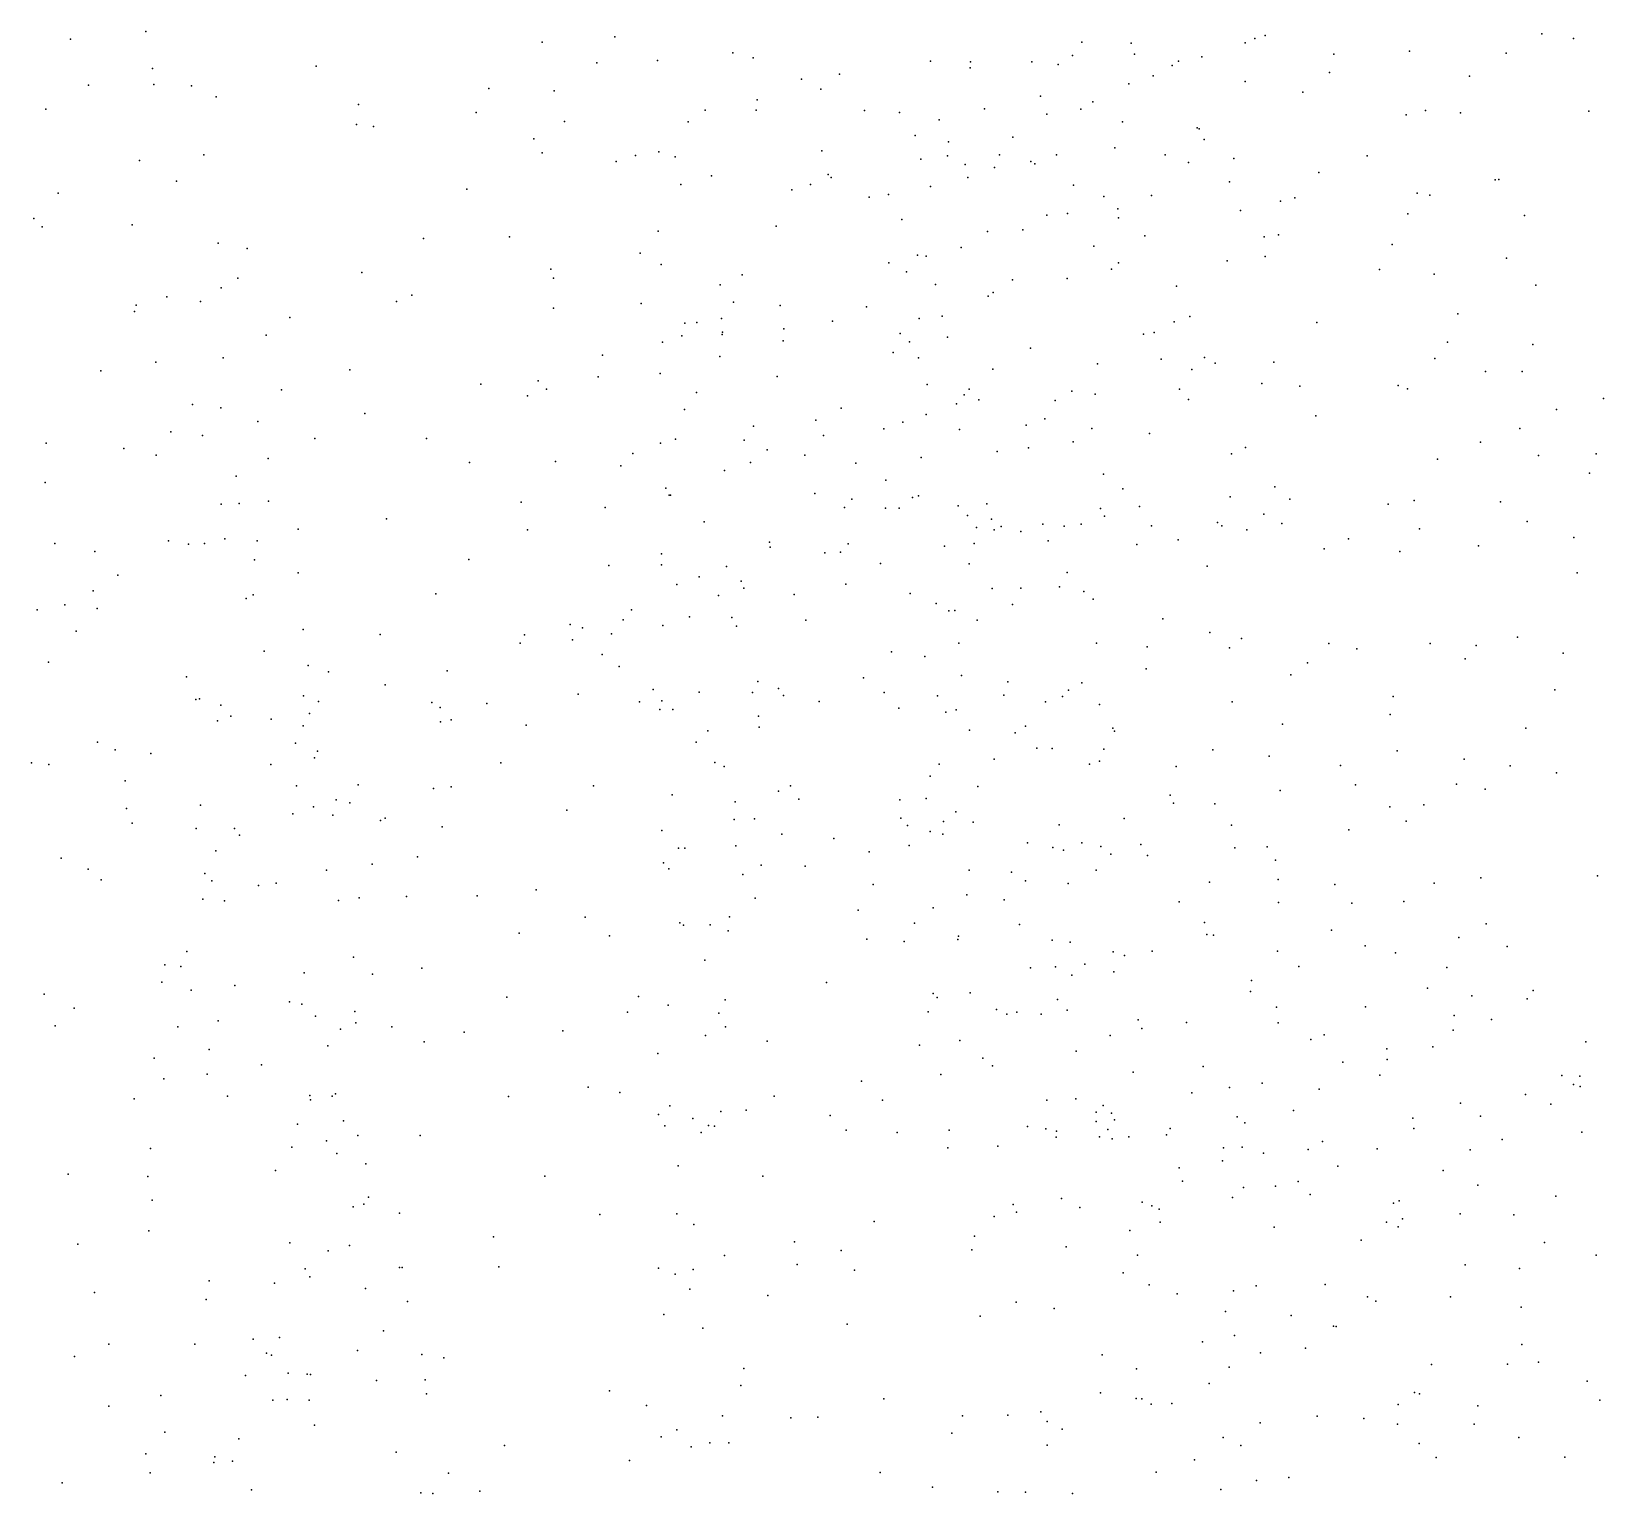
# Model space of a CAD drawing. Header units: metres. Extents: x -24.3 to 24.3, y -27.7 to 27.7.
# Drawn here: x -3.337 to -1.955, y -3.865 to -2.579 of the extents above; entities that cross this region are included whole.
import ezdxf

# ---------------------------------------------------------------- set-up
doc = ezdxf.new("R2010")
doc.units = ezdxf.units.M

msp = doc.modelspace()

# ---------------------------------------------------------------- linework, layer by layer
for p in [(-3.2369, -2.5792, -25.5271), (-2.8243, -2.5838, 26.9125), (-2.2615, -2.5854, -12.1178), (-2.2526, -2.5827, 12.4645), (-2.0091, -2.5814, 2.3552), (-1.9814, -2.5853, 2.0451), (-3.3032, -2.586, 23.912), (-2.8882, -2.5886, -10.0466), (-2.7208, -2.5981, -11.1293), (-2.4136, -2.5887, -1.575), (-2.3702, -2.5895, 3.4529), (-2.3673, -2.5991, 0.0575), (-2.27, -2.5892, 4.0378), (-2.1921, -2.5992, 2.8384), (-2.1257, -2.5965, 2.7314), (-2.0406, -2.5984, 2.17), (-3.231, -2.6118, -6.4274), (-3.0871, -2.6096, -1.7109), (-2.8404, -2.6068, 5.3574), (-2.787, -2.6049, 5.944), (-2.7028, -2.6023, -11.2467), (-2.5469, -2.6053, -10.5449), (-2.5119, -2.6112, -10.4306), (-2.5115, -2.606, 4.6563), (-2.4577, -2.6059, -0.7464), (-2.4346, -2.6083, -0.8649), (-2.4218, -2.6005, -11.9201), (-2.3343, -2.6092, 3.7122), (-2.3288, -2.6052, -12.0301), (-2.3082, -2.6014, 4.2245), (-3.2872, -2.6264, -22.0952), (-3.2298, -2.6258, -5.7209), (-2.6603, -2.6211, -11.4568), (-2.6268, -2.6169, -26.9876), (-2.3724, -2.6252, 6.2696), (-2.3511, -2.6182, 3.1744), (-2.2702, -2.6231, 26.8401), (-2.1959, -2.6153, -12.1875), (-2.0727, -2.6185, 1.9311), (-3.1968, -2.6271, -6.0462), (-3.175, -2.6366, -6.2434), (-2.9352, -2.6294, -26.7483), (-2.8779, -2.6314, 5.8137), (-2.6992, -2.6394, -21.6813), (-2.6433, -2.6299, 23.9032), (-2.4502, -2.6361, 4.5223), (-2.2194, -2.6327, 23.6918), (-3.3249, -2.6477, -5.4445), (-3.05, -2.6436, 23.9211), (-2.9463, -2.6506, -1.7137), (-2.7449, -2.6485, -11.0269), (-2.7, -2.6483, 5.0257), (-2.6049, -2.6486, -1.757), (-2.574, -2.6506, 6.2039), (-2.4992, -2.6474, -0.2551), (-2.4446, -2.652, -1.4994), (-2.4147, -2.6477, -1.1099), (-2.4041, -2.6412, 2.6285), (-2.1284, -2.6524, 2.3421), (-2.1114, -2.6488, 23.5605), (-2.0808, -2.6508, 0.5491), (-1.9679, -2.6493, 11.168), (-3.0517, -2.6611, -9.9765), (-3.0368, -2.6628, -26.4288), (-2.8687, -2.6584, 5.447), (-2.76, -2.6588, 26.8356), (-2.5392, -2.657, -1.6377), (-2.3779, -2.6586, 4.3654), (-2.3122, -2.6639, 3.9878), (-2.3106, -2.6648, -27.0979), (-2.8956, -2.6737, 5.6363), (-2.5604, -2.6707, 4.7511), (-2.5309, -2.6764, -11.726), (-2.4744, -2.6721, 6.2418), (-2.3848, -2.6816, 3.649), (-2.3062, -2.6743, 4.1045), (-3.2424, -2.6927, -1.5445), (-3.1858, -2.6878, -6.1346), (-2.8882, -2.6861, 26.9195), (-2.8234, -2.6936, 5.2871), (-2.8062, -2.6884, -1.7078), (-2.7856, -2.685, 5.1911), (-2.7713, -2.6895, 6.0072), (-2.6424, -2.6842, 23.8205), (-2.5553, -2.6916, -0.3684), (-2.532, -2.6887, -10.3206), (-2.486, -2.6877, -0.1492), (-2.4585, -2.6935, -11.8448), (-2.4552, -2.6957, -0.9588), (-2.4359, -2.6876, 3.4077), (-2.3403, -2.6877, 3.8723), (-2.3198, -2.6946, 2.9854), (-2.28, -2.6908, -12.0613), (-2.1627, -2.6887, 2.0696), (-2.7394, -2.7063, -11.1661), (-2.6369, -2.7051, -10.6947), (-2.6342, -2.7077, -11.5398), (-2.5164, -2.6962, -0.6447), (-2.5141, -2.7076, 4.6513), (-2.4904, -2.699, -0.7783), (-2.2052, -2.7034, 2.5883), (-2.0503, -2.7098, 0.6274), (-2.0471, -2.7093, 6.4127), (-3.314, -2.7214, -9.8667), (-3.2098, -2.7109, -6.4099), (-2.9545, -2.7179, -10.0339), (-2.7664, -2.7137, -18.2297), (-2.6689, -2.7185, 26.7864), (-2.6523, -2.7139, 6.1714), (-2.5838, -2.7226, -10.5592), (-2.5468, -2.7155, -1.5351), (-2.4211, -2.7144, 4.4518), (-2.3526, -2.7234, -11.9631), (-2.284, -2.7114, 2.8672), (-2.1189, -2.7214, 26.7768), (-2.1078, -2.7233, 12.7452), (-2.6007, -2.7249, -10.2554), (-2.3943, -2.7244, -24.3906), (-2.3821, -2.7353, 3.0939), (-2.2741, -2.7368, 6.3083), (-2.239, -2.7286, 23.6431), (-2.2263, -2.7254, 2.4925), (-3.3355, -2.7438, -6.4036), (-3.328, -2.7511, -5.3804), (-3.2489, -2.7494, -5.4931), (-2.6826, -2.7504, -11.4598), (-2.5719, -2.7447, -0.4542), (-2.4444, -2.7408, 3.2511), (-2.4263, -2.7394, -1.2985), (-2.3815, -2.7432, 0.1454), (-2.1269, -2.7396, -12.205), (-2.0245, -2.7411, 12.9461), (-2.9926, -2.7614, 26.9566), (-2.917, -2.7599, 5.7281), (-2.7864, -2.755, -10.1186), (-2.4967, -2.7551, -1.3818), (-2.4657, -2.7537, -0.0648), (-2.3584, -2.7589, 4.002), (-2.2535, -2.7599, 2.2155), (-2.2409, -2.758, 1.9988), (-3.1733, -2.7654, 23.9051), (-3.1477, -2.77, -6.3047), (-2.8022, -2.7741, 1.8629), (-2.5582, -2.776, 6.2294), (-2.5505, -2.7768, 23.9091), (-2.5199, -2.7693, -0.2259), (-2.4031, -2.7681, -11.8875), (-2.2526, -2.7771, 2.7225), (-2.1408, -2.7667, 0.5406), (-2.0402, -2.7785, -12.2528), (-3.0468, -2.7912, 1.4706), (-2.8807, -2.7882, 23.908), (-2.7836, -2.7843, 26.7766), (-2.5834, -2.7826, -1.4634), (-2.5678, -2.7905, -10.4508), (-2.3875, -2.7884, 6.2841), (-2.3814, -2.7826, 3.8852), (-2.286, -2.7808, 2.3769), (-2.1519, -2.7886, 6.3486), (-2.1038, -2.7927, 11.9263), (-3.1707, -2.8046, -6.0412), (-3.1561, -2.7962, -6.1752), (-2.8783, -2.7963, 5.442), (-2.7318, -2.802, 5.0998), (-2.7125, -2.7933, -26.5182), (-2.5423, -2.8017, -0.7361), (-2.4747, -2.7978, 3.5297), (-2.4265, -2.7965, 3.7085), (-2.3305, -2.8032, 0.2454), (-2.0146, -2.8022, 0.7344), (-3.2453, -2.82, -9.8666), (-3.2185, -2.8127, -5.6474), (-3.1889, -2.8168, -5.869), (-3.0164, -2.8168, -1.5278), (-3.003, -2.8112, -10.0062), (-2.8014, -2.8185, 6.007), (-2.7202, -2.8174, -1.5912), (-2.679, -2.8201, 26.6801), (-2.496, -2.812, -1.2727), (-2.4916, -2.8089, -1.0311), (-3.2469, -2.8254, -6.3885), (-3.1102, -2.8309, 26.9856), (-2.8785, -2.8227, -21.4854), (-2.7307, -2.8317, -10.1511), (-2.6329, -2.8341, -10.5816), (-2.6032, -2.8215, 4.8251), (-2.5567, -2.8317, -0.3742), (-2.5367, -2.8295, -24.8455), (-2.3188, -2.83, 2.5311), (-2.0832, -2.8275, -18.3044), (-3.1312, -2.8462, -9.9291), (-2.7655, -2.8469, -26.0879), (-2.763, -2.8359, -10.8975), (-2.7523, -2.8351, -11.2115), (-2.7301, -2.8456, -10.7903), (-2.7297, -2.8438, -25.5727), (-2.6757, -2.8407, -11.5006), (-2.5735, -2.845, -0.5226), (-2.3594, -2.8453, 2.3253), (-2.35, -2.8439, 2.1652), (-2.3324, -2.8347, 2.027), (-2.207, -2.8351, 0.4485), (-2.7826, -2.8525, 5.2424), (-2.6765, -2.8512, 4.9812), (-2.5796, -2.8616, -0.632), (-2.5654, -2.8523, -11.7099), (-2.5318, -2.8482, 3.4048), (-2.4589, -2.8578, 3.1538), (-2.0922, -2.8524, 0.6652), (-2.0172, -2.8544, 1.6793), (-3.228, -2.87, -5.3908), (-3.169, -2.8663, -1.4279), (-2.8353, -2.8638, 5.3761), (-2.7322, -2.8651, -11.3271), (-2.5574, -2.8663, -10.353), (-2.4, -2.8716, 4.4566), (-2.3441, -2.8675, 2.7405), (-2.3058, -2.866, 2.7764), (-2.2964, -2.871, 0.3218), (-2.2449, -2.87, 1.8546), (-2.1032, -2.8667, 23.7164), (-3.2766, -2.8776, -1.3998), (-3.0574, -2.8768, -18.5119), (-2.9423, -2.8893, 5.6573), (-2.8918, -2.8866, 5.8962), (-2.839, -2.883, -1.4895), (-2.7847, -2.8801, -10.9955), (-2.6818, -2.8827, -1.4219), (-2.5498, -2.8896, 4.7166), (-2.4921, -2.8762, 4.6123), (-2.3171, -2.8765, 4.3221), (-2.2553, -2.8887, 23.6509), (-2.0588, -2.8784, 12.4678), (-2.0264, -2.8782, 3.0348), (-3.1177, -2.8943, -6.2386), (-2.9013, -2.8997, 5.5255), (-2.8846, -2.8937, -10.0762), (-2.7525, -2.8967, 6.0572), (-2.5173, -2.8987, 3.2828), (-2.5127, -2.8937, -18.4881), (-2.5042, -2.9033, -0.1484), (-2.4226, -2.8955, 0.1059), (-2.402, -2.8983, 3.9422), (-2.3277, -2.8939, -26.7022), (-2.3198, -2.9028, 4.1501), (-2.2219, -2.8911, -12.0666), (-2.1355, -2.8905, -12.1597), (-2.1272, -2.8935, 23.5411), (-1.9549, -2.9019, 0.8774), (-3.1958, -2.9073, 23.9332), (-3.1708, -2.9102, -5.7847), (-3.0443, -2.9151, 26.887), (-2.7631, -2.9116, 26.6177), (-2.6253, -2.9104, -11.6168), (-2.5507, -2.916, -0.9316), (-2.5241, -2.9067, -1.0853), (-2.4371, -2.9039, 23.8271), (-1.9963, -2.9116, 26.6315), (-3.1385, -2.9222, -6.0084), (-2.7026, -2.9264, -10.2052), (-2.6477, -2.9212, -1.299), (-2.5878, -2.9286, 23.8548), (-2.5711, -2.9228, -1.178), (-2.5213, -2.9293, 3.4618), (-2.4628, -2.9255, 3.6986), (-2.4463, -2.92, 6.2803), (-2.405, -2.9285, 2.9641), (-2.208, -2.9174, 26.6098), (-2.0285, -2.9283, 0.7981), (-3.3246, -2.9413, -6.3206), (-3.2148, -2.9313, -9.8719), (-3.1871, -2.9347, -5.47), (-3.0884, -2.9372, -9.9572), (-2.9902, -2.9371, -10.0147), (-2.7844, -2.9412, -11.0802), (-2.7712, -2.9377, 23.965), (-2.7108, -2.9387, 5.0961), (-2.6408, -2.9346, 6.1704), (-2.4213, -2.9401, 26.5409), (-2.3541, -2.9328, 2.6264), (-2.0631, -2.9404, 6.369), (-3.2562, -2.9461, 23.9967), (-3.2278, -2.952, -5.2825), (-3.1293, -2.9548, -1.3755), (-2.9522, -2.9584, -1.3767), (-2.8766, -2.9574, 5.8087), (-2.8085, -2.9504, 5.964), (-2.7052, -2.9582, 2.0135), (-2.6905, -2.9473, -11.5044), (-2.6572, -2.9518, -21.2687), (-2.555, -2.9539, -0.4016), (-2.4882, -2.9485, -11.8051), (-2.4605, -2.9455, 2.0466), (-2.282, -2.9508, 1.806), (-2.2699, -2.9452, 4.2374), (-2.1008, -2.9555, 0.6847), (-2.0121, -2.9522, -12.2261), (-1.9614, -2.9506, 6.3969), (-3.1574, -2.9703, 26.9245), (-2.8193, -2.9613, -10.115), (-2.728, -2.9654, -10.7562), (-2.6126, -2.959, 2.2221), (-2.3946, -2.9685, 2.5374), (-1.9673, -2.9677, 12.8067), (-3.3254, -2.9759, -1.3324), (-2.7796, -2.981, -10.9174), (-2.6484, -2.9856, -1.174), (-2.5862, -2.9738, 26.4307), (-2.3776, -2.9815, 2.8532), (-2.2439, -2.9798, 0.4409), (-3.1705, -2.9949, -5.3558), (-3.1548, -2.9943, -5.5705), (-3.1291, -2.9922, -5.9133), (-2.9067, -2.9931, 5.5738), (-2.8328, -2.9979, 5.4167), (-2.7766, -2.9869, -1.3515), (-2.7756, -2.987, 5.2725), (-2.6224, -2.9978, -10.3167), (-2.6161, -2.9907, 4.9069), (-2.5865, -2.9985, -0.8047), (-2.5744, -2.9984, -0.5996), (-2.5627, -2.9891, -25.8541), (-2.5574, -2.9876, 6.2243), (-2.5225, -2.9964, 3.3817), (-2.4974, -2.9947, 2.1571), (-2.3974, -2.9987, 0.1765), (-2.363, -2.997, 2.7426), (-2.2834, -2.9886, 23.7904), (-2.2307, -2.9906, -12.0237), (-2.1444, -2.995, 6.3295), (-2.1215, -2.9918, 1.577), (-2.0454, -2.9928, 1.4984), (-3.0251, -3.0078, -18.789), (-2.746, -3.0104, -11.3819), (-2.5144, -3.005, -0.2259), (-2.4931, -3.0081, 4.7123), (-2.4481, -3.0124, 2.4121), (-2.4144, -3.0126, -26.3162), (-2.3938, -3.0055, -11.8615), (-2.2943, -3.011, 4.1477), (-2.2907, -3.014, 4.3654), (-2.2536, -3.0036, 6.3082), (-2.2377, -3.0119, 1.6804), (-2.0221, -3.0101, 23.4941), (-3.2171, -3.0272, -5.1991), (-3.1673, -3.0254, -6.2603), (-3.1389, -3.0271, 23.9759), (-3.103, -3.017, -6.0573), (-2.9011, -3.0176, 26.6661), (-2.5065, -3.0156, 3.5375), (-2.4909, -3.0174, 3.2187), (-2.4848, -3.0145, 2.255), (-2.4674, -3.0191, 3.1139), (-2.4434, -3.0272, 3.7966), (-2.4293, -3.0142, 26.3908), (-2.3525, -3.0141, 4.4899), (-2.3291, -3.0263, -24.5984), (-2.2687, -3.0175, -21.3131), (-2.1791, -3.0253, -23.9685), (-2.1168, -3.0165, 26.5276), (-1.981, -3.0243, 0.9229), (-3.3168, -3.0296, 23.9732), (-3.2817, -3.0365, -5.0712), (-3.1993, -3.03, -9.8823), (-3.1853, -3.0294, 1.2152), (-2.7834, -3.0387, -11.1448), (-2.6884, -3.0284, 6.062), (-2.6879, -3.0328, -18.704), (-2.6397, -3.0377, -1.06), (-2.6259, -3.0372, -10.4136), (-2.6193, -3.0299, 26.2662), (-2.5346, -3.0318, -11.7625), (-2.5084, -3.0294, 23.9249), (-2.3653, -3.0303, 6.2748), (-2.2005, -3.0342, 0.5272), (-2.1342, -3.0365, 23.542), (-2.0648, -3.0315, 0.782), (-3.1412, -3.044, -5.476), (-3.1028, -3.0554, -6.164), (-2.9527, -3.0437, 24.0151), (-2.8297, -3.0489, 24.0303), (-2.7834, -3.0484, -11.009), (-2.7262, -3.0497, -1.1581), (-2.5907, -3.0472, -0.8944), (-2.5128, -3.0475, -25.4548), (-2.4267, -3.055, 4.6423), (-2.3034, -3.0496, 0.3641), (-1.9781, -3.0552, -12.2218), (-3.2614, -3.0575, -1.2869), (-2.7698, -3.0657, 26.0003), (-2.7502, -3.059, -10.8056), (-2.7132, -3.0627, 26.126), (-2.7111, -3.0689, 5.174), (-2.6214, -3.0652, -11.6414), (-2.4926, -3.069, -0.142), (-2.4673, -3.0689, -0.0235), (-2.4335, -3.0676, 2.5913), (-3.2831, -3.0713, -4.9713), (-3.1488, -3.0778, -1.2743), (-3.1426, -3.0747, -5.284), (-2.9818, -3.0739, -10.0207), (-2.7334, -3.0752, 5.9828), (-2.6667, -3.0744, -10.5352), (-2.5647, -3.0735, -0.4817), (-2.5418, -3.0822, -0.3767), (-2.4121, -3.0718, 2.8898), (-2.4038, -3.0786, 1.8553), (-3.3324, -3.0878, -4.6979), (-3.308, -3.0834, -9.8176), (-3.2798, -3.0866, -6.3202), (-2.8172, -3.0966, 5.4332), (-2.8098, -3.088, -1.2048), (-2.7587, -3.0941, 5.299), (-2.7214, -3.0945, -11.4896), (-2.6565, -3.0969, 5.0697), (-2.5308, -3.0888, 4.8431), (-2.5253, -3.0885, 2.1078), (-2.4746, -3.0833, 3.6791), (-2.3425, -3.0957, 4.5701), (-3.2981, -3.1065, -4.7891), (-3.0984, -3.1051, -5.7108), (-3.0308, -3.1095, 26.6942), (-2.9038, -3.11, 26.0152), (-2.8637, -3.1009, 26.4281), (-2.853, -3.1038, 5.5472), (-2.8275, -3.1091, 5.6791), (-2.7823, -3.1016, 5.8513), (-2.7175, -3.1022, -10.224), (-2.5057, -3.0971, 3.3643), (-2.3012, -3.1078, 26.3963), (-3.1327, -3.1241, 24.0516), (-2.9077, -3.1173, 25.7209), (-2.8617, -3.1142, 26.2038), (-2.5219, -3.1173, 6.1579), (-2.4007, -3.1172, 2.8013), (-2.3564, -3.1204, 0.2812), (-2.2839, -3.1213, -11.9258), (-2.2732, -3.113, 4.4652), (-2.1966, -3.1174, 2.9001), (-2.172, -3.1222, 1.5316), (-2.1075, -3.1175, 0.7276), (-2.0669, -3.1193, 6.2975), (-2.0306, -3.1118, 0.8771), (-3.3224, -3.1338, -4.4959), (-3.094, -3.1369, -5.6071), (-2.8355, -3.1271, -10.1282), (-2.8206, -3.1378, 1.7761), (-2.581, -3.1248, -0.7615), (-2.5518, -3.1288, -21.0345), (-2.2154, -3.1344, 6.2833), (-2.0765, -3.1309, 1.4297), (-1.9904, -3.1259, -23.5076), (-3.201, -3.1467, -9.8809), (-3.0763, -3.1425, -5.8933), (-2.972, -3.1416, -1.2041), (-2.6987, -3.151, -10.62), (-2.6058, -3.1476, 25.9817), (-2.5195, -3.1455, 3.4938), (-2.4789, -3.1512, 1.916), (-2.4136, -3.152, -11.8454), (-2.3573, -3.1398, 6.2485), (-2.2298, -3.145, 23.6717), (-3.0982, -3.1634, 25.8618), (-3.0265, -3.1539, 25.6332), (-2.8567, -3.1621, 25.5692), (-2.7907, -3.158, -1.112), (-2.7503, -3.1603, 25.6694), (-2.7033, -3.1606, 5.2192), (-2.6804, -3.1572, 5.9995), (-2.6762, -3.1631, 23.8948), (-2.5877, -3.1606, -0.8893), (-2.5408, -3.1635, -11.7603), (-2.4824, -3.163, 3.2754), (-2.4308, -3.1642, 3.0157), (-2.4254, -3.1584, 0.0859), (-2.14, -3.1641, 26.4497), (-1.9978, -3.1583, -12.1817), (-3.193, -3.1668, -6.273), (-3.1898, -3.1662, -1.2042), (-3.171, -3.1716, -4.9932), (-3.093, -3.179, -5.5122), (-3.085, -3.1684, -9.96), (-2.9855, -3.1693, 26.523), (-2.9779, -3.1737, -10.0238), (-2.9371, -3.1703, 26.3408), (-2.8027, -3.1688, 24.1127), (-2.7849, -3.1755, 5.498), (-2.7832, -3.168, -11.1206), (-2.7734, -3.1754, -11.3906), (-2.6448, -3.1684, -10.3953), (-2.5747, -3.1743, 4.99), (-2.5332, -3.1779, 2.2567), (-2.5243, -3.1758, -0.3219), (-2.4456, -3.1689, 26.1784), (-2.3981, -3.171, 3.8315), (-2.2815, -3.1688, 1.6305), (-3.1738, -3.1856, 26.7362), (-3.162, -3.1815, 25.7353), (-3.1267, -3.1839, -5.1094), (-3.0986, -3.1898, -5.3866), (-2.9777, -3.1864, 25.4724), (-2.9683, -3.1847, 26.1199), (-2.9023, -3.1893, -10.0861), (-2.698, -3.1815, -0.9742), (-2.6974, -3.191, -10.2671), (-2.5125, -3.1936, 2.3839), (-2.4633, -3.1901, 2.625), (-2.3866, -3.192, 1.7529), (-2.2374, -3.1884, 4.1767), (-2.1427, -3.18, 23.5888), (-2.0232, -3.1919, 26.4569), (-3.2794, -3.2044, 25.7956), (-3.1052, -3.2052, -5.2333), (-2.753, -3.2044, 5.6346), (-2.7425, -3.1943, 5.769), (-2.4724, -3.1961, -0.0841), (-2.385, -3.1946, 0.2038), (-3.264, -3.211, 25.5913), (-3.2325, -3.2143, -4.5977), (-3.0886, -3.2179, 25.4016), (-3.0858, -3.2122, 23.9677), (-2.4908, -3.2192, 3.3781), (-2.4533, -3.2095, 3.1372), (-2.4397, -3.2099, 6.1504), (-2.3983, -3.221, 23.8363), (-2.3945, -3.2103, 2.8561), (-2.2985, -3.211, 4.6412), (-2.2491, -3.2165, 0.504), (-2.1363, -3.2119, -26.2646), (-2.0775, -3.2192, -12.1124), (-3.3375, -3.2225, -4.2891), (-3.3223, -3.224, 24.1343), (-3.127, -3.2239, 25.9752), (-2.9248, -3.2225, 24.1397), (-2.7366, -3.2221, 5.4055), (-2.7283, -3.2258, -10.6976), (-2.5471, -3.2342, -0.4458), (-2.5392, -3.2236, 2.1582), (-2.4071, -3.2235, 23.8901), (-2.3307, -3.2256, 3.9506), (-2.1862, -3.2247, 4.2699), (-2.0371, -3.225, 1.0024), (-1.9962, -3.2312, 1.1889), (-3.2551, -3.2384, -4.3845), (-3.1043, -3.2427, 26.581), (-3.0502, -3.2417, -19.4582), (-2.9839, -3.245, -1.1041), (-2.9685, -3.2435, 25.3003), (-2.8432, -3.2427, -1.0834), (-2.6805, -3.2474, 5.8662), (-2.67, -3.2428, -19.0769), (-2.5051, -3.2434, 2.4955), (-2.2393, -3.2469, -11.9498), (-2.173, -3.2419, 1.4659), (-2.0842, -3.2412, 0.8305), (-2.059, -3.2455, 6.2593), (-3.2538, -3.2626, 25.3528), (-3.1888, -3.2598, -9.8578), (-3.0895, -3.2612, 26.2118), (-3.0695, -3.255, -5.6942), (-3.0576, -3.2577, -5.8607), (-2.774, -3.2507, -10.2062), (-2.7186, -3.2568, 24.1749), (-2.6626, -3.2545, 25.6602), (-2.5737, -3.2551, 25.8373), (-2.5507, -3.2537, 5.0478), (-2.3361, -3.2508, 4.7404), (-2.3332, -3.2578, 0.3139), (-2.2967, -3.2585, 6.2165), (-2.143, -3.261, -12.0421), (-2.1129, -3.2595, -21.0661), (-3.2488, -3.2755, 26.0021), (-3.1076, -3.2673, 25.2867), (-3.0723, -3.2685, -9.9684), (-3.0304, -3.2732, -6.1134), (-3.0265, -3.2711, -20.1916), (-2.8667, -3.2641, 25.3587), (-2.7196, -3.2723, -11.5131), (-2.7015, -3.2717, 5.553), (-2.573, -3.271, -0.6866), (-2.5353, -3.2741, 6.0308), (-2.5245, -3.2654, 2.0385), (-2.5092, -3.2747, 25.9418), (-2.3766, -3.2714, -18.9466), (-2.1286, -3.2738, 26.3893), (-3.1927, -3.2803, -4.5312), (-3.1589, -3.2802, -4.7295), (-3.1544, -3.286, -4.8336), (-2.9764, -3.2787, -10.044), (-2.783, -3.2819, -11.1082), (-2.6777, -3.2851, 5.6539), (-2.6318, -3.289, 2.1748), (-2.5671, -3.2776, 24.1065), (-2.5472, -3.2828, 2.343), (-2.536, -3.2853, -11.7665), (-2.4337, -3.2769, 2.759), (-2.282, -3.2772, 0.4302), (-2.1788, -3.2814, 0.6461), (-3.1754, -3.2997, 26.1083), (-2.7683, -3.2976, -10.8088), (-2.7629, -3.2974, -0.9399), (-2.7179, -3.2954, 1.9684), (-2.6009, -3.3008, 5.9382), (-2.5656, -3.2951, -0.5701), (-2.4615, -3.2927, 1.8294), (-2.4391, -3.297, 3.65), (-2.43, -3.2993, -0.0492), (-2.4137, -3.2927, 26.1009), (-2.3971, -3.296, 0.0584), (-2.3883, -3.3028, 4.8746), (-2.3617, -3.2944, 1.6518), (-2.356, -3.3039, 0.2069), (-2.2792, -3.2972, 23.7969), (-2.2508, -3.2962, -25.8252), (-3.3114, -3.3064, 24.2291), (-3.2877, -3.3161, -1.0828), (-3.078, -3.3168, -5.401), (-3.0378, -3.3117, -6.0013), (-2.9979, -3.3052, 25.1699), (-2.7816, -3.3104, -11.2353), (-2.7768, -3.3156, -10.9278), (-2.6956, -3.3123, 25.507), (-2.657, -3.3134, 5.4507), (-2.5129, -3.3167, -20.7044), (-2.401, -3.3168, 2.9514), (-2.2434, -3.3079, 4.0928), (-3.2763, -3.3252, -9.663), (-3.185, -3.3199, -1.0622), (-3.1788, -3.3262, -4.4143), (-3.1378, -3.3302, -4.6365), (-3.1223, -3.3284, -6.1968), (-2.7119, -3.3206, -10.6236), (-2.5972, -3.3295, -0.7748), (-2.4756, -3.3185, 3.3975), (-2.4632, -3.3263, -0.1613), (-2.4257, -3.3286, 3.0678), (-2.3015, -3.3273, -11.9094), (-2.2412, -3.3251, 26.2615), (-2.1912, -3.3293, 6.1876), (-2.1039, -3.3284, 1.3399), (-2.0629, -3.3235, 23.5936), (-1.9603, -3.3218, 6.1889), (-3.1868, -3.3422, 26.3377), (-3.1676, -3.3437, 24.2747), (-3.0676, -3.3436, -1.0196), (-3.0492, -3.3411, -5.754), (-3.0078, -3.3399, 24.2753), (-2.9455, -3.3394, 1.5474), (-2.8937, -3.3341, -10.1049), (-2.701, -3.3416, -10.4497), (-2.5148, -3.3385, -0.3245), (-2.4821, -3.343, 2.6328), (-2.3281, -3.3448, 3.8588), (-2.2409, -3.3452, 4.7259), (-2.1305, -3.3445, 4.3089), (-2.8505, -3.3581, 25.2115), (-2.7236, -3.3579, -10.2942), (-2.6104, -3.3521, 5.7018), (-2.5445, -3.3499, 2.1439), (-2.1764, -3.346, 1.4197), (-2.9086, -3.3722, -0.9652), (-2.7673, -3.3633, -11.37), (-2.7639, -3.3653, -19.8898), (-2.7407, -3.3648, -0.8551), (-2.7249, -3.3701, 25.3424), (-2.5609, -3.3635, 2.269), (-2.4686, -3.3647, -11.8057), (-2.3058, -3.363, 6.1015), (-2.3039, -3.3734, 26.1674), (-2.1942, -3.3697, -11.9741), (-2.0581, -3.364, -12.0875), (-2.8292, -3.3746, 24.3281), (-2.6027, -3.3774, 25.5993), (-2.57, -3.3795, -0.6792), (-2.5227, -3.3777, 5.8765), (-2.5223, -3.375, 5.1929), (-2.4398, -3.3784, 3.4968), (-2.424, -3.3803, 24.0166), (-2.2978, -3.3741, 0.3588), (-2.1645, -3.3835, 4.1901), (-2.0823, -3.376, 1.0633), (-2.0398, -3.384, 6.1352), (-3.2201, -3.4002, -6.2254), (-3.2007, -3.3883, 25.0412), (-3.0543, -3.3935, -5.5346), (-2.7452, -3.3961, -10.7125), (-2.4112, -3.3996, 2.876), (-2.3861, -3.3888, 0.0093), (-2.3763, -3.3919, 3.6969), (-2.352, -3.388, 0.1392), (-2.2416, -3.388, 0.4975), (-2.138, -3.3894, 0.8227), (-3.2061, -3.4017, -4.2168), (-3.0977, -3.407, -4.9158), (-3.0376, -3.4082, 24.3801), (-2.9943, -3.4029, 24.949), (-2.459, -3.4026, 25.9152), (-2.4368, -3.402, 3.2386), (-2.4226, -3.4092, 1.7272), (-2.3855, -3.4062, 5.9973), (-2.2646, -3.414, 1.517), (-2.223, -3.4016, -25.0751), (-2.0928, -3.4024, 4.6403), (-3.3264, -3.4258, -9.5029), (-3.2227, -3.4153, 23.9647), (-3.1971, -3.4224, -0.9692), (-3.1585, -3.4183, 24.4214), (-2.9194, -3.4286, -10.0277), (-2.8035, -3.428, -10.1344), (-2.6384, -3.4155, -11.5869), (-2.5445, -3.4253, 2.4297), (-2.5409, -3.4287, 2.348), (-2.512, -3.4246, 5.2983), (-2.2655, -3.4236, 4.8932), (-2.1096, -3.4206, -24.1378), (-2.0707, -3.4274, 4.3306), (-2.0169, -3.4228, 4.5327), (-3.2998, -3.4382, -4.0209), (-3.1106, -3.4325, 24.9159), (-3.0997, -3.4347, 1.2898), (-3.0532, -3.4411, -5.4194), (-2.8133, -3.4418, 25.0829), (-2.7776, -3.4356, -10.9762), (-2.7329, -3.4426, -0.7924), (-2.7273, -3.431, 25.2352), (-2.5488, -3.4413, -0.514), (-2.4888, -3.4393, 1.8856), (-2.4708, -3.4418, 2.706), (-2.4352, -3.4306, 3.3711), (-2.4265, -3.44, 5.8787), (-2.2425, -3.4373, 3.9617), (-2.1643, -3.4369, 0.7008), (-2.022, -3.43, 26.3368), (-3.3166, -3.4537, 24.7838), (-3.2089, -3.4547, 24.6816), (-3.1733, -3.4494, 24.556), (-3.0877, -3.4452, -4.517), (-3.0523, -3.451, 24.657), (-3.0205, -3.4547, -5.8596), (-2.7272, -3.4546, -10.5708), (-2.4798, -3.4436, 24.1544), (-2.4494, -3.4436, -20.4432), (-2.3642, -3.4486, 1.6293), (-2.3611, -3.456, 26.0291), (-2.3216, -3.4507, -11.8814), (-2.241, -3.451, 6.0539), (-2.0862, -3.4448, 2.9312), (-2.0534, -3.4481, 1.1865), (-3.0658, -3.4566, -9.8726), (-2.992, -3.4677, -0.8865), (-2.957, -3.4593, 24.776), (-2.8701, -3.4581, -0.8734), (-2.7446, -3.4622, -10.2823), (-2.6906, -3.4672, -11.4791), (-2.521, -3.4665, 5.4878), (-2.3888, -3.4623, -0.0734), (-2.2123, -3.4657, -11.9539), (-2.2006, -3.4617, 26.1923), (-2.0873, -3.4576, 4.7341), (-1.9706, -3.4679, 23.5983), (-3.2295, -3.4822, 1.0782), (-3.1813, -3.4747, -9.6866), (-3.0768, -3.4712, -4.7417), (-2.7865, -3.4782, 1.7855), (-2.5565, -3.4707, 2.1851), (-2.5007, -3.4822, -0.3959), (-2.4187, -3.476, -11.801), (-2.1454, -3.474, -24.5478), (-2.1453, -3.4833, 23.7587), (-2.105, -3.4723, 4.204), (-3.1831, -3.4963, -4.1147), (-3.1351, -3.4879, -4.2032), (-2.5376, -3.4966, 23.8914), (-2.4924, -3.4888, 5.6561), (-2.3685, -3.4945, 3.5057), (-2.307, -3.4896, 0.2491), (-2.1841, -3.4858, 4.903), (-2.1516, -3.4972, 4.0708), (-1.9915, -3.4975, 4.4046), (-3.2212, -3.5004, -9.5857), (-2.848, -3.5076, -10.0485), (-2.6076, -3.5025, -0.6559), (-2.2838, -3.5081, 5.9407), (-2.2551, -3.5043, 5.0227), (-2.2051, -3.5093, 0.5703), (-1.9813, -3.5052, -23.6382), (-1.9759, -3.498, 4.6726), (-1.9756, -3.5072, 6.0094), (-3.2473, -3.5179, -0.8981), (-3.165, -3.5157, -6.1508), (-3.0928, -3.5149, -5.147), (-3.0922, -3.5188, -5.0465), (-3.073, -3.5157, -4.9241), (-3.0702, -3.5135, -4.6347), (-2.9179, -3.5159, 23.9364), (-2.8201, -3.5123, -0.8069), (-2.776, -3.5241, -10.1727), (-2.6844, -3.5157, 2.0466), (-2.589, -3.5192, -11.6184), (-2.4446, -3.5192, 5.4392), (-2.419, -3.518, 25.8746), (-2.395, -3.5237, 3.3478), (-2.317, -3.5127, 3.6522), (-2.0807, -3.5217, 1.0669), (-2.0236, -3.5142, 4.3065), (-2.0014, -3.5225, 4.7958), (-3.0632, -3.5372, -4.3727), (-2.786, -3.5318, 24.7017), (-2.7559, -3.5351, -10.4331), (-2.7312, -3.5292, 25.0261), (-2.709, -3.528, -0.7148), (-2.6351, -3.5325, 25.2811), (-2.401, -3.5298, 1.7381), (-2.401, -3.5378, 5.6828), (-2.3877, -3.5307, 5.3042), (-2.3849, -3.5363, 24.0972), (-2.2772, -3.5339, 0.3778), (-2.2705, -3.5391, -19.5134), (-2.2275, -3.5281, 3.8551), (-2.1226, -3.5349, 6.0001), (-2.063, -3.5333, -25.7505), (-3.1035, -3.5403, -9.7645), (-3.0506, -3.5502, -5.6199), (-2.9955, -3.5502, -9.8889), (-2.7805, -3.5418, -11.0687), (-2.7486, -3.5477, -10.6722), (-2.7421, -3.5413, 24.8574), (-2.7367, -3.5419, -11.3068), (-2.621, -3.5454, 24.4287), (-2.5762, -3.5477, 25.3929), (-2.5303, -3.5454, 1.9964), (-2.4616, -3.5423, 2.6191), (-2.4455, -3.5444, 25.7541), (-2.4364, -3.5517, 5.5447), (-2.4359, -3.5464, 1.8343), (-2.3982, -3.5514, 2.8673), (-2.3909, -3.545, -0.1567), (-2.387, -3.5531, 2.6444), (-2.3725, -3.5514, 2.9688), (-2.3392, -3.5496, -19.8361), (-2.3361, -3.544, -20.1832), (-2.1218, -3.544, 4.9887), (-1.974, -3.5473, 4.8958), (-3.2328, -3.5615, -9.5011), (-3.1085, -3.5604, -6.0405), (-3.078, -3.555, -4.145), (-3.069, -3.566, -5.5073), (-2.5316, -3.561, -0.5327), (-2.4875, -3.5595, 2.4912), (-2.2891, -3.5611, 1.5449), (-2.2727, -3.5604, 5.8168), (-2.2539, -3.5658, 3.7287), (-2.2147, -3.5625, 5.1469), (-2.2021, -3.5554, 1.4493), (-2.1541, -3.5619, 0.7331), (-2.0721, -3.5627, 1.2966), (-2.0442, -3.5536, 4.1908), (-3.0433, -3.5751, -5.758), (-2.7686, -3.5768, -10.8101), (-2.3282, -3.5786, 3.4712), (-2.2901, -3.5725, 5.2778), (-2.1887, -3.5772, 23.8595), (-3.3051, -3.5841, -3.7759), (-3.2352, -3.5863, -3.88), (-3.1229, -3.581, -4.032), (-2.8861, -3.5859, -9.9837), (-2.6942, -3.5861, 24.632), (-2.3251, -3.5903, 0.1031), (-2.2433, -3.5947, 5.6522), (-2.2234, -3.5907, 26.1056), (-2.0961, -3.5811, 5.1493), (-2.0655, -3.594, 1.1628), (-3.2314, -3.6072, -0.8182), (-3.0411, -3.6043, -9.8114), (-2.4317, -3.6055, -0.3178), (-2.2813, -3.6047, 3.5847), (-2.2717, -3.596, 5.519), (-2.2129, -3.6021, -11.889), (-2.1346, -3.6077, 5.3066), (-1.997, -3.6035, 5.1848), (-3.0547, -3.6128, -4.5873), (-3.0451, -3.6105, -0.7755), (-3.0137, -3.6186, -4.2014), (-2.8377, -3.6198, -10.0678), (-2.7699, -3.619, -10.9423), (-2.4909, -3.6215, 2.398), (-2.4742, -3.6108, 1.9361), (-2.4712, -3.6175, 25.5712), (-2.4155, -3.6136, 2.7168), (-2.3608, -3.6087, 3.1679), (-2.3522, -3.6121, 3.0496), (-2.3458, -3.615, 3.3297), (-2.1397, -3.6096, 5.7389), (-2.0809, -3.6191, -11.9223), (-2.0337, -3.6199, 5.2911), (-3.2342, -3.6339, -6.1636), (-2.755, -3.6285, -0.7027), (-2.5963, -3.6259, 24.5234), (-2.3714, -3.6336, -11.7695), (-2.3449, -3.6263, -0.0267), (-2.2446, -3.6308, 0.4568), (-2.1457, -3.6264, 5.6232), (-2.1354, -3.6304, 0.8141), (-2.1318, -3.6235, 3.8783), (-3.2968, -3.6457, -9.3179), (-3.1102, -3.6445, -5.3835), (-3.0577, -3.6468, -4.7922), (-2.9312, -3.6392, 1.5223), (-2.6663, -3.6436, 24.868), (-2.508, -3.6386, 24.4086), (-2.4276, -3.6482, 2.623), (-2.1681, -3.6423, 1.4125), (-2.0067, -3.6442, 4.1012), (-3.0765, -3.6516, -5.8736), (-2.7281, -3.6558, -11.2231), (-2.6642, -3.6636, -0.617), (-2.6255, -3.6513, 24.7136), (-2.5106, -3.6508, 2.2783), (-2.3649, -3.6553, 1.7183), (-1.9613, -3.6553, 5.6803), (-3.0969, -3.6676, -5.0391), (-3.0926, -3.6744, -3.8663), (-3.0137, -3.6663, -4.31), (-3.0114, -3.6664, -4.074), (-2.9264, -3.6658, -9.9154), (-2.786, -3.6669, -10.2499), (-2.7714, -3.6721, -10.6038), (-2.7556, -3.668, -10.8477), (-2.6137, -3.6687, 24.9897), (-2.3773, -3.671, -0.2124), (-2.0766, -3.664, 23.8003), (-2.0287, -3.6673, 5.5695), (-3.2819, -3.6883, -3.3721), (-3.1812, -3.6779, -3.7221), (-3.1236, -3.6801, -5.2076), (-3.0437, -3.6847, -4.6627), (-2.7584, -3.6853, -11.0394), (-2.6898, -3.6908, -11.3164), (-2.3546, -3.6814, 2.8901), (-2.3298, -3.6893, 3.1185), (-2.2804, -3.6868, 25.9494), (-2.2605, -3.6825, 3.491), (-2.1997, -3.6812, 0.56), (-3.1839, -3.6944, -9.4558), (-3.0068, -3.6961, -0.6943), (-2.4716, -3.6968, 1.9856), (-2.4382, -3.7023, -0.292), (-2.2873, -3.705, 24.0415), (-2.1625, -3.6922, 3.686), (-2.1552, -3.6958, 0.7098), (-2.0894, -3.6921, 1.2863), (-2.0275, -3.7012, 3.9521), (-2.7813, -3.7076, -10.4824), (-2.6201, -3.7162, 2.1848), (-2.5032, -3.7092, 2.1594), (-2.2295, -3.7084, 23.9358), (-2.1923, -3.718, 26.0474), (-2.1901, -3.7181, 3.5763), (-3.1425, -3.7293, -5.9658), (-3.1193, -3.7279, -5.6632), (-3.0278, -3.7219, -9.7198), (-2.7471, -3.7197, -10.9398), (-2.3076, -3.7318, 3.2182), (-2.2794, -3.7262, 3.3317), (-3.2997, -3.7445, -9.2241), (-3.2695, -3.7337, -6.1415), (-3.1938, -3.7338, -3.4626), (-3.1307, -3.7416, -5.4956), (-3.1265, -3.7434, -5.7858), (-3.0507, -3.7392, 1.3185), (-2.9941, -3.7429, -3.9438), (-2.9747, -3.7457, -4.2171), (-2.3958, -3.7431, 2.6317), (-2.2565, -3.7413, 0.3812), (-2.2169, -3.7372, 1.4922), (-2.0268, -3.7339, -25.1903), (-3.1117, -3.7591, -3.594), (-3.095, -3.76, -0.658), (-3.0922, -3.7604, -4.8883), (-2.7109, -3.755, 1.9698), (-2.3657, -3.7554, 1.7675), (-2.2843, -3.7538, 0.2497), (-2.1063, -3.7515, 0.9384), (-2.0394, -3.7513, 3.8346), (-2.0121, -3.7495, 23.6621), (-3.1493, -3.7614, -5.3925), (-3.0339, -3.7657, -3.7409), (-2.9912, -3.7652, -4.408), (-2.7137, -3.7701, -11.1222), (-2.3018, -3.7682, 2.9561), (-1.9694, -3.7664, -20.0872), (-3.2693, -3.7882, -0.708), (-3.2236, -3.7788, -3.3197), (-3.1251, -3.783, -5.1225), (-3.1127, -3.7823, -4.9922), (-3.0933, -3.7831, -4.7779), (-2.9901, -3.7773, -0.6284), (-2.8291, -3.7747, 1.6653), (-2.7965, -3.7876, -10.2696), (-2.5878, -3.7818, -0.4963), (-2.3972, -3.7765, 2.5889), (-2.366, -3.7815, 25.7316), (-2.361, -3.7818, 24.1803), (-2.3528, -3.7866, -11.6804), (-2.3345, -3.7859, 2.8433), (-2.1356, -3.7869, 0.7918), (-2.1211, -3.7762, -11.7734), (-2.1169, -3.7774, 3.6223), (-2.0655, -3.788, 2.883), (-1.9583, -3.7831, 3.9452), (-2.7297, -3.7968, -11.0276), (-2.6696, -3.7984, -0.5578), (-2.6458, -3.7979, -11.2729), (-2.5186, -3.7968, -0.3712), (-2.4787, -3.7962, 2.0591), (-2.4499, -3.7933, -11.6304), (-2.4442, -3.8016, -0.2743), (-2.2069, -3.7971, 3.3886), (-2.1658, -3.7992, 0.6445), (-3.2203, -3.811, -9.2799), (-3.0885, -3.805, 23.9298), (-2.7838, -3.8151, -0.5707), (-2.77, -3.8091, -10.4845), (-2.528, -3.8119, -11.4403), (-2.4311, -3.8084, 24.2777), (-2.2893, -3.8157, 1.6532), (-2.2568, -3.8028, 25.9013), (-2.1361, -3.8042, 1.3785), (-2.0686, -3.804, 1.0623), (-2.0293, -3.8157, 3.7365), (-3.1552, -3.8169, -9.39), (-3.0167, -3.8286, -4.5868), (-2.9215, -3.8229, -4.0365), (-2.7572, -3.824, -10.5839), (-2.741, -3.8206, -10.7312), (-2.7242, -3.8206, -10.8801), (-2.4443, -3.8226, 25.4693), (-2.274, -3.8229, 3.1446), (-2.1172, -3.8212, 23.8147), (-3.2368, -3.8303, -6.0249), (-3.1772, -3.8377, -5.7691), (-3.1762, -3.8327, -5.5884), (-3.1607, -3.8366, -5.2179), (-2.8115, -3.8361, -10.0803), (-2.3147, -3.8354, 0.068), (-2.102, -3.8334, 1.2792), (-1.9889, -3.833, -11.7749), (-3.3105, -3.8556, -3.1273), (-3.2331, -3.847, -3.2063), (-2.9706, -3.8472, -4.4712), (-2.591, -3.8466, 24.5844), (-2.3484, -3.8463, 2.7424), (-2.2601, -3.8535, 0.3157), (-2.2316, -3.8511, 1.5665), (-3.1439, -3.8618, -4.8992), (-2.995, -3.8646, -3.6564), (-2.9845, -3.865, -9.6785), (-2.9433, -3.8631, -4.262), (-2.5451, -3.8595, 25.1455), (-2.4876, -3.8636, 25.3083), (-2.4634, -3.864, 2.1598), (-2.4218, -3.8651, -11.5266), (-2.2916, -3.8614, 0.1695)]:
    msp.add_point(p)

doc.saveas('drawing.dxf')
